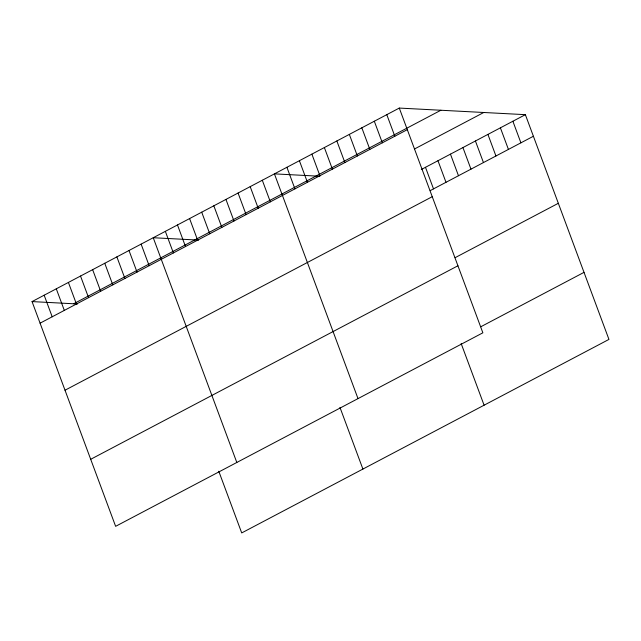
<?xml version="1.0" encoding="UTF-8"?>
<svg xmlns="http://www.w3.org/2000/svg" width="641" height="641" viewBox="0 0 641 641"><rect width="100%" height="100%" fill="white"/><g stroke="black" fill="none" stroke-linecap="round" stroke-linejoin="round"><path stroke-width="0.96" d="M399.287 108.073L482.865 332.815L115.628 526.333L32.05 301.59L399.287 108.073L525.372 114.667L608.95 339.41L241.713 532.927L218.781 471.247M73.659 303.77L440.888 110.244M40.079 323.176L407.307 129.658M414.671 148.896L483.763 112.487M421.321 169.496L525.372 114.667M430.183 190.641L533.4 136.253M65.013 390.225L432.242 196.699M455.11 257.682L558.327 203.293M90.702 459.293L457.93 265.775M480.798 326.758L584.015 272.361M319.843 176.243L274.42 173.871L358.007 398.614M198.654 240.103L153.239 237.731L236.817 462.473M32.05 301.59L77.473 303.97M512.88 121.245L520.909 142.831M500.397 127.823L508.425 149.409M487.913 134.402L495.942 155.987M475.422 140.98L483.45 162.566M462.938 147.566L470.967 169.152M450.455 154.144L458.483 175.73M437.971 160.723L445.992 182.308M425.48 167.301L433.508 188.887M386.795 114.651L394.824 136.237M461.151 343.528L484.091 405.2M374.312 121.229L382.34 142.815M361.828 127.807L369.857 149.401M349.337 134.394L357.366 155.979M336.854 140.972L344.882 162.558M324.37 147.55L332.399 169.136M311.879 154.128L319.907 175.714M299.395 160.707L307.424 182.292M286.912 167.293L294.94 188.879M262.305 180.257L270.334 201.843M339.962 407.388L362.902 469.068M250.19 186.643L258.211 208.229M238.067 193.029L246.096 214.615M225.953 199.415L233.981 221.001M213.83 205.801L221.858 227.387M201.715 212.187L209.743 233.773M189.592 218.573L197.62 240.159M177.477 224.959L185.505 246.545M165.354 231.345L173.382 252.931M141.116 244.117L149.145 265.703M129.001 250.503L137.03 272.088M116.878 256.889L124.907 278.474M104.763 263.275L112.792 284.86M92.641 269.661L100.669 291.246M80.526 276.047L88.554 297.632M68.403 282.433L76.431 304.018M56.288 288.819L64.316 310.404M44.165 295.205L52.193 316.79"/></g></svg>
